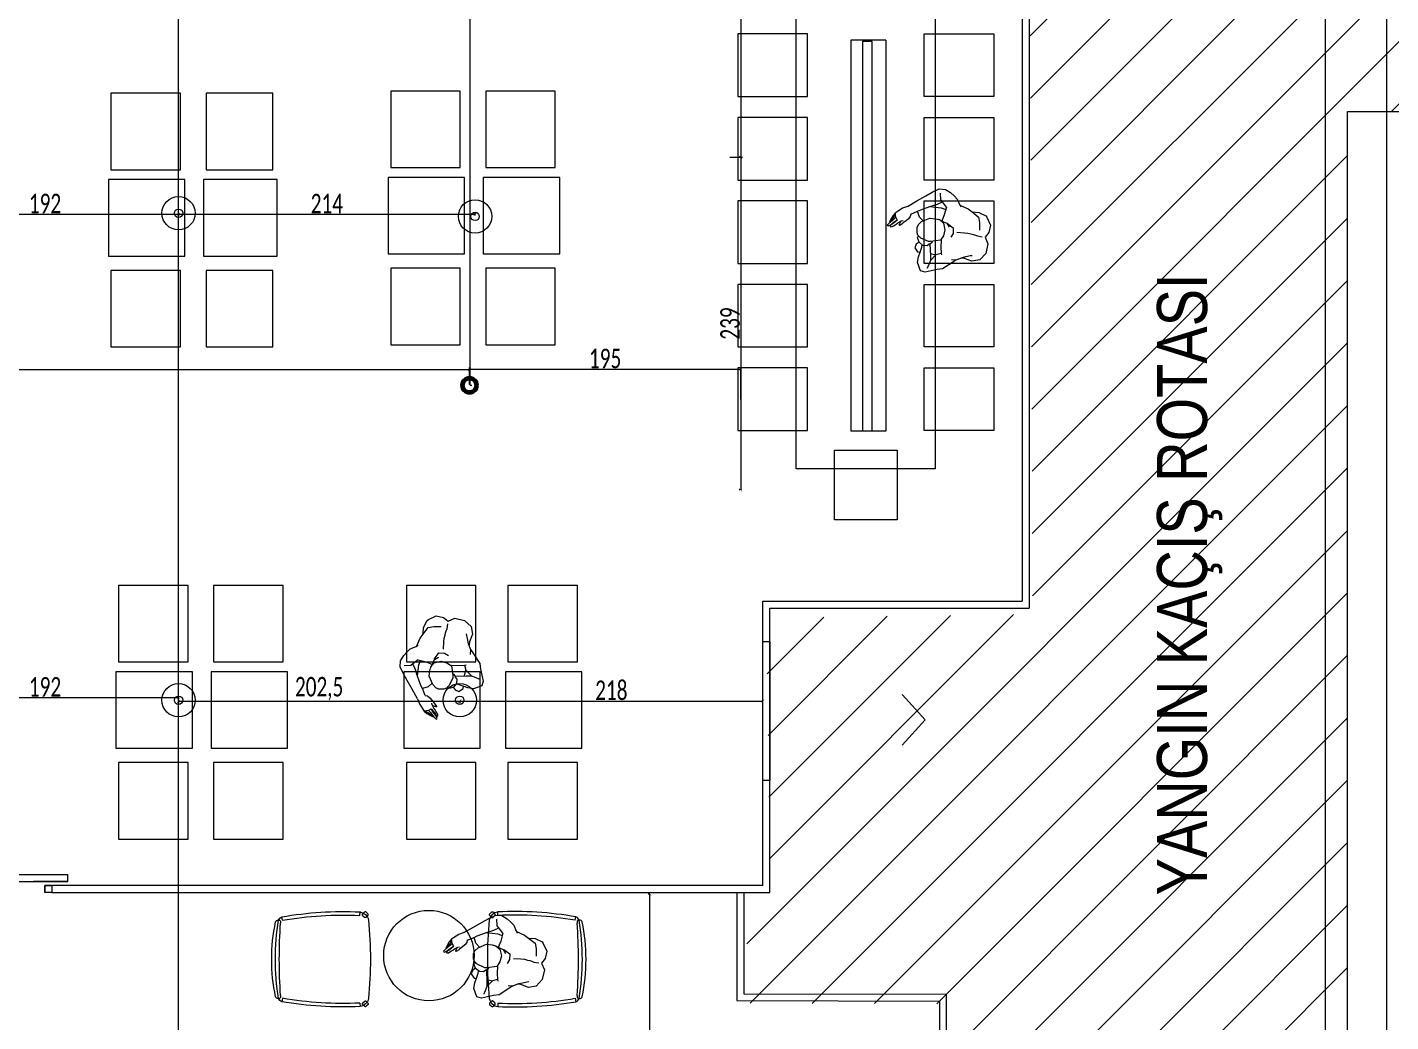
# Model space of a CAD drawing. Header units: millimetres. Extents: x -24 to 530668, y -246875 to -2983.
# Drawn here: x 265814 to 266795, y -115571 to -114856 of the extents above; entities that cross this region are included whole.
import ezdxf
from ezdxf.enums import TextEntityAlignment as Align

# ---------------------------------------------------------------- set-up
doc = ezdxf.new("R2010")
doc.units = ezdxf.units.MM
doc.header["$PDMODE"] = 2
doc.linetypes.add('HIDDEN', pattern=[0.375, 0.25, -0.125])
doc.layers.get('0').update_dxf_attribs({"lineweight": 20})
for name, color, linetype, lineweight in [('10_1_1_BA_tasiyici', 1, 'Continuous', 40), ('ahsap', 34, 'Continuous', 25), ('aydınlatma', 40, 'Continuous', 20), ('aydınlatma yazı', 1, 'Continuous', 20), ('CAM', 141, 'Continuous', 0), ('t_cam', 132, 'Continuous', 20), ('t_kutu p', 50, 'Continuous', 30), ('t_tarama', 253, 'Continuous', 5), ('ölçü', 251, 'Continuous', 5)]:
    doc.layers.add(name, color=color, linetype=linetype, lineweight=lineweight)
doc.styles.get("Standard").update_dxf_attribs({"font": 'times.ttf', "height": 12})
doc.styles.add('txt_tur_1', font='arial.ttf', dxfattribs={"height": 1.5})
doc.styles.add('Ölçü50', font='calibri.ttf', dxfattribs={"width": 0.7})
doc.dimstyles.new('olcu10', dxfattribs={"dimtxt": 14, "dimasz": 2, "dimexe": 1.25, "dimexo": 0.625, "dimgap": 0.5, "dimtad": 1, "dimdec": 1, "dimrnd": 0.5, "dimzin": 9, "dimtxsty": 'Ölçü50', "dimblk": 'ARCHTICK', "dimcen": 2, "dimclrd": 256, "dimclre": 256, "dimclrt": 6, "dimazin": 2, "dimtfac": 1, "dimtdec": 1, "dimtix": 1, "dimtmove": 0, "dimatfit": 3, "dimldrblk": 'ARCHTICK', "dimfxl": 1, "dimlwd": -1, "dimarcsym": 0})

# ---------------------------------------------------------------- blocks, each defined once
blk = doc.blocks.new('_ArchTick')
at = {"color": 0, "linetype": 'ByBlock', "const_width": 0.15}
blk.add_lwpolyline([(-0.5, -0.5), (0.5, 0.5)], dxfattribs=at)
blk = doc.blocks.new('*D844')
at = {"layer": 'DEFPOINTS', "color": 0, "transparency": 16777216}
for p in [(260218.89, -114579.05), (260411.09, -114579.05), (260411.09, -114579.73)]:
    blk.add_point(p, dxfattribs=at)
at = {"layer": 'ölçü', "lineweight": -2, "transparency": 16777216}
for p, q in [((260218.89, -114579.67), (260218.89, -114580.98)), ((260411.09, -114579.67), (260411.09, -114580.98))]:
    blk.add_line(p, q, dxfattribs=at)
at = {"layer": 'ölçü', "transparency": 16777216}
blk.add_line((260218.89, -114579.73), (260411.09, -114579.73), dxfattribs=at)
at = {"layer": 'ölçü', "transparency": 16777216, "xscale": 2, "yscale": 2, "zscale": 2, "rotation": 180}
blk.add_blockref('_ArchTick', (260218.89, -114579.73), dxfattribs=at)
at = {"layer": 'ölçü', "transparency": 16777216, "xscale": 2, "yscale": 2, "zscale": 2}
blk.add_blockref('_ArchTick', (260411.09, -114579.73), dxfattribs=at)
at = {"layer": 'ölçü', "color": 6, "transparency": 16777216, "insert": (260314.99, -114572.05), "char_height": 14, "attachment_point": 5, "style": 'Ölçü50'}
blk.add_mtext('192', dxfattribs=at)
blk = doc.blocks.new('*D845')
at = {"layer": 'DEFPOINTS', "color": 0, "transparency": 16777216}
for p in [(260411.09, -114579.05), (260624.3, -114579.73), (260624.3, -114581.37)]:
    blk.add_point(p, dxfattribs=at)
at = {"layer": 'ölçü', "lineweight": -2, "transparency": 16777216}
for p, q in [((260411.09, -114579.67), (260411.09, -114580.98)), ((260624.3, -114580.75), (260624.3, -114578.48))]:
    blk.add_line(p, q, dxfattribs=at)
at = {"layer": 'ölçü', "transparency": 16777216}
blk.add_line((260411.09, -114579.73), (260624.3, -114579.73), dxfattribs=at)
at = {"layer": 'ölçü', "transparency": 16777216, "xscale": 2, "yscale": 2, "zscale": 2, "rotation": 180}
blk.add_blockref('_ArchTick', (260411.09, -114579.73), dxfattribs=at)
at = {"layer": 'ölçü', "transparency": 16777216, "xscale": 2, "yscale": 2, "zscale": 2}
blk.add_blockref('_ArchTick', (260624.3, -114579.73), dxfattribs=at)
at = {"layer": 'ölçü', "color": 6, "transparency": 16777216, "insert": (260517.7, -114572.12), "char_height": 14, "attachment_point": 5, "style": 'Ölçü50'}
blk.add_mtext('214', dxfattribs=at)
blk = doc.blocks.new('*D850')
at = {"layer": 'DEFPOINTS', "color": 0, "transparency": 16777216}
for p in [(260815.49, -114286.95), (260815.49, -114538.78), (260815.49, -114538.78)]:
    blk.add_point(p, dxfattribs=at)
at = {"layer": 'ölçü', "lineweight": -2, "transparency": 16777216}
for p, q in [((260814.87, -114286.95), (260814.24, -114286.95)), ((260814.87, -114538.78), (260814.24, -114538.78))]:
    blk.add_line(p, q, dxfattribs=at)
at = {"layer": 'ölçü', "transparency": 16777216}
blk.add_line((260815.49, -114286.95), (260815.49, -114538.78), dxfattribs=at)
at = {"layer": 'ölçü', "transparency": 16777216, "xscale": 2, "yscale": 2, "zscale": 2}
for p, rotation in [((260815.49, -114286.95), 90), ((260815.49, -114538.78), 270)]:
    blk.add_blockref('_ArchTick', p, dxfattribs=dict(at, rotation=rotation))
at = {"layer": 'ölçü', "color": 6, "transparency": 16777216, "insert": (260807.82, -114412.86), "char_height": 14, "attachment_point": 5, "rotation": 90, "style": 'Ölçü50'}
blk.add_mtext('252', dxfattribs=at)
blk = doc.blocks.new('*D851')
at = {"layer": 'DEFPOINTS', "color": 0, "transparency": 16777216}
for p in [(260806.98, -114538.78), (260815.4, -114777.9), (260815.4, -114777.9)]:
    blk.add_point(p, dxfattribs=at)
at = {"layer": 'ölçü', "lineweight": -2, "transparency": 16777216}
for p, q in [((260807.61, -114538.78), (260816.65, -114538.78)), ((260814.78, -114777.9), (260814.15, -114777.9))]:
    blk.add_line(p, q, dxfattribs=at)
at = {"layer": 'ölçü', "transparency": 16777216}
blk.add_line((260815.4, -114538.78), (260815.4, -114777.9), dxfattribs=at)
at = {"layer": 'ölçü', "transparency": 16777216, "xscale": 2, "yscale": 2, "zscale": 2}
for p, rotation in [((260815.4, -114538.78), 90), ((260815.4, -114777.9), 270)]:
    blk.add_blockref('_ArchTick', p, dxfattribs=dict(at, rotation=rotation))
at = {"layer": 'ölçü', "color": 6, "transparency": 16777216, "insert": (260807.73, -114658.34), "char_height": 14, "attachment_point": 5, "rotation": 90, "style": 'Ölçü50'}
blk.add_mtext('239', dxfattribs=at)
blk = doc.blocks.new('*D852')
at = {"layer": 'DEFPOINTS', "color": 0, "transparency": 16777216}
for p in [(260613.29, -114929.19), (260831.34, -114929.72), (260831.34, -114952.81)]:
    blk.add_point(p, dxfattribs=at)
at = {"layer": 'ölçü', "transparency": 16777216}
blk.add_line((260613.29, -114929.72), (260831.34, -114929.72), dxfattribs=at)
at = {"layer": 'ölçü', "lineweight": -2, "transparency": 16777216}
for p, q in [((260613.29, -114929.82), (260613.29, -114930.97)), ((260831.34, -114952.18), (260831.34, -114928.47))]:
    blk.add_line(p, q, dxfattribs=at)
at = {"layer": 'ölçü', "transparency": 16777216, "xscale": 2, "yscale": 2, "zscale": 2, "rotation": 180}
blk.add_blockref('_ArchTick', (260613.29, -114929.72), dxfattribs=at)
at = {"layer": 'ölçü', "transparency": 16777216, "xscale": 2, "yscale": 2, "zscale": 2}
blk.add_blockref('_ArchTick', (260831.34, -114929.72), dxfattribs=at)
at = {"layer": 'ölçü', "color": 6, "transparency": 16777216, "insert": (260722.32, -114922.05), "char_height": 14, "attachment_point": 5, "style": 'Ölçü50'}
blk.add_mtext('218', dxfattribs=at)
blk = doc.blocks.new('*D853')
at = {"layer": 'DEFPOINTS', "color": 0, "transparency": 16777216}
for p in [(260410.99, -114929.19), (260410.99, -114929.95), (260613.29, -114929.19)]:
    blk.add_point(p, dxfattribs=at)
at = {"layer": 'ölçü', "lineweight": -2, "transparency": 16777216}
for p, q in [((260410.99, -114929.82), (260410.99, -114931.2)), ((260613.29, -114929.82), (260613.29, -114931.2))]:
    blk.add_line(p, q, dxfattribs=at)
at = {"layer": 'ölçü', "transparency": 16777216}
blk.add_line((260613.29, -114929.95), (260410.99, -114929.95), dxfattribs=at)
at = {"layer": 'ölçü', "transparency": 16777216, "xscale": 2, "yscale": 2, "zscale": 2, "rotation": 180}
blk.add_blockref('_ArchTick', (260410.99, -114929.95), dxfattribs=at)
at = {"layer": 'ölçü', "transparency": 16777216, "xscale": 2, "yscale": 2, "zscale": 2}
blk.add_blockref('_ArchTick', (260613.29, -114929.95), dxfattribs=at)
at = {"layer": 'ölçü', "color": 6, "transparency": 16777216, "insert": (260512.14, -114920.82), "char_height": 14, "attachment_point": 5, "style": 'Ölçü50'}
blk.add_mtext('202,5', dxfattribs=at)
blk = doc.blocks.new('*D855')
at = {"layer": 'DEFPOINTS', "color": 0, "transparency": 16777216}
for p in [(260218.89, -114926.51), (260411.09, -114926.51), (260411.09, -114927.19)]:
    blk.add_point(p, dxfattribs=at)
at = {"layer": 'ölçü', "lineweight": -2, "transparency": 16777216}
for p, q in [((260218.89, -114927.14), (260218.89, -114928.44)), ((260411.09, -114927.14), (260411.09, -114928.44))]:
    blk.add_line(p, q, dxfattribs=at)
at = {"layer": 'ölçü', "transparency": 16777216}
blk.add_line((260218.89, -114927.19), (260411.09, -114927.19), dxfattribs=at)
at = {"layer": 'ölçü', "transparency": 16777216, "xscale": 2, "yscale": 2, "zscale": 2, "rotation": 180}
blk.add_blockref('_ArchTick', (260218.89, -114927.19), dxfattribs=at)
at = {"layer": 'ölçü', "transparency": 16777216, "xscale": 2, "yscale": 2, "zscale": 2}
blk.add_blockref('_ArchTick', (260411.09, -114927.19), dxfattribs=at)
at = {"layer": 'ölçü', "color": 6, "transparency": 16777216, "insert": (260314.99, -114919.52), "char_height": 14, "attachment_point": 5, "style": 'Ölçü50'}
blk.add_mtext('192', dxfattribs=at)
blk = doc.blocks.new('DGHH')
at = {"layer": 'aydınlatma'}
for radius in [20, 5]:
    blk.add_circle((254315, -103870.9, 2092.6), radius, dxfattribs=at)
blk = doc.blocks.new('sıva üstü hopörlör')
at = {"layer": '10_1_1_BA_tasiyici', "color": 5}
for radius in [5.68, 5.11, 4.54]:
    blk.add_circle((0, 0), radius, dxfattribs=at)
blk = doc.blocks.new('*D869')
at = {"layer": 'DEFPOINTS', "color": 0, "transparency": 16777216}
for p in [(260620.3, -114059.3), (260620.3, -114702.76, 0), (260620.65, -114702.76)]:
    blk.add_point(p, dxfattribs=at)
at = {"layer": 'ölçü', "transparency": 16777216}
blk.add_line((260620.65, -114059.3), (260620.65, -114702.76), dxfattribs=at)
at = {"layer": 'ölçü', "lineweight": -2, "transparency": 16777216}
for p, q in [((260620.93, -114059.3), (260621.9, -114059.3)), ((260620.93, -114702.76), (260621.9, -114702.76))]:
    blk.add_line(p, q, dxfattribs=at)
at = {"layer": 'ölçü', "transparency": 16777216, "xscale": 2, "yscale": 2, "zscale": 2}
for p, rotation in [((260620.65, -114059.3), 90), ((260620.65, -114702.76), 270)]:
    blk.add_blockref('_ArchTick', p, dxfattribs=dict(at, rotation=rotation))
at = {"layer": 'ölçü', "color": 6, "transparency": 16777216, "insert": (260611.52, -114381.03), "char_height": 14, "attachment_point": 5, "rotation": 90, "style": 'Ölçü50'}
blk.add_mtext('643,5', dxfattribs=at)
blk = doc.blocks.new('*D870')
at = {"layer": 'DEFPOINTS', "color": 0, "transparency": 16777216}
for p in [(260620.3, -114691.38), (259732.4, -114701.11, 0), (260620.3, -114702.76, 0)]:
    blk.add_point(p, dxfattribs=at)
at = {"layer": 'ölçü', "lineweight": -2, "transparency": 16777216}
for p, q in [((259732.4, -114700.49), (259732.4, -114690.13)), ((260620.3, -114702.14), (260620.3, -114690.13))]:
    blk.add_line(p, q, dxfattribs=at)
at = {"layer": 'ölçü', "transparency": 16777216}
blk.add_line((259732.4, -114691.38), (260620.3, -114691.38), dxfattribs=at)
at = {"layer": 'ölçü', "transparency": 16777216, "xscale": 2, "yscale": 2, "zscale": 2, "rotation": 180}
blk.add_blockref('_ArchTick', (259732.4, -114691.38), dxfattribs=at)
at = {"layer": 'ölçü', "transparency": 16777216, "xscale": 2, "yscale": 2, "zscale": 2}
blk.add_blockref('_ArchTick', (260620.3, -114691.38), dxfattribs=at)
at = {"layer": 'ölçü', "color": 6, "transparency": 16777216, "insert": (260176.35, -114683.71), "char_height": 14, "attachment_point": 5, "style": 'Ölçü50'}
blk.add_mtext('888', dxfattribs=at)
blk = doc.blocks.new('*D872')
at = {"layer": 'DEFPOINTS', "color": 0, "transparency": 16777216}
for p in [(260815.4, -114691.22), (260620.3, -114699.93), (260815.4, -114713.66)]:
    blk.add_point(p, dxfattribs=at)
at = {"layer": 'ölçü', "lineweight": -2, "transparency": 16777216}
for p, q in [((260620.3, -114699.31), (260620.3, -114689.97)), ((260815.4, -114713.03), (260815.4, -114689.97))]:
    blk.add_line(p, q, dxfattribs=at)
at = {"layer": 'ölçü', "transparency": 16777216}
blk.add_line((260620.3, -114691.22), (260815.4, -114691.22), dxfattribs=at)
at = {"layer": 'ölçü', "transparency": 16777216, "xscale": 2, "yscale": 2, "zscale": 2, "rotation": 180}
blk.add_blockref('_ArchTick', (260620.3, -114691.22), dxfattribs=at)
at = {"layer": 'ölçü', "transparency": 16777216, "xscale": 2, "yscale": 2, "zscale": 2}
blk.add_blockref('_ArchTick', (260815.4, -114691.22), dxfattribs=at)
at = {"layer": 'ölçü', "color": 6, "transparency": 16777216, "insert": (260717.85, -114683.54), "char_height": 14, "attachment_point": 5, "style": 'Ölçü50'}
blk.add_mtext('195', dxfattribs=at)
blk = doc.blocks.new('*D884')
at = {"layer": 'DEFPOINTS', "color": 0, "transparency": 16777216}
for p in [(260750.12, -115068.53), (260750.57, -115068.53), (260750.57, -115462.59)]:
    blk.add_point(p, dxfattribs=at)
at = {"layer": 'ölçü', "lineweight": -2, "transparency": 16777216}
for p, q in [((260749.95, -115068.53), (260748.87, -115068.53)), ((260749.95, -115462.59), (260748.87, -115462.59))]:
    blk.add_line(p, q, dxfattribs=at)
at = {"layer": 'ölçü', "transparency": 16777216}
blk.add_line((260750.12, -115462.59), (260750.12, -115068.53), dxfattribs=at)
at = {"layer": 'ölçü', "transparency": 16777216, "xscale": 2, "yscale": 2, "zscale": 2}
for p, rotation in [((260750.12, -115068.53), 90), ((260750.12, -115462.59), 270)]:
    blk.add_blockref('_ArchTick', p, dxfattribs=dict(at, rotation=rotation))
at = {"layer": 'ölçü', "color": 6, "transparency": 16777216, "insert": (260742.45, -115265.56), "char_height": 14, "attachment_point": 5, "rotation": 90, "style": 'Ölçü50'}
blk.add_mtext('394', dxfattribs=at)
blk = doc.blocks.new('dada')
for p, q in [((219967.82, -31810.1), (219965.63, -31815.29)), ((219973.43, -31806.86), (219967.82, -31810.1)), ((219980.49, -31806.97), (219973.43, -31806.86)), ((219984.71, -31810.01), (219980.49, -31806.97)), ((219984.28, -31815.56), (219984.55, -31812.14)), ((219988.56, -31808.22), (219984.71, -31810.01)), ((219993.91, -31808.37), (219988.56, -31808.22)), ((219998.88, -31812.26), (219993.91, -31808.37)), ((219999.67, -31813.16), (219998.88, -31812.26)), ((220000.91, -31818.54), (219999.67, -31813.16)), ((219964.1, -31826.49), (219966.74, -31822.57)), ((219965.63, -31815.29), (219966.32, -31821.02)), ((219966.32, -31821.02), (219966.1, -31823.52)), ((219966.74, -31822.57), (219967.93, -31820.3)), ((219967.93, -31820.3), (219969.4, -31817.13)), ((219969.4, -31817.13), (219969.8, -31816.05)), ((219984.57, -31817.26), (219984.28, -31815.56)), ((219984.36, -31825.28), (219984.72, -31822.78)), ((219984.6, -31818.7), (219984.57, -31817.26)), ((219984.6, -31820.52), (219984.6, -31818.7)), ((219984.72, -31822.78), (219984.6, -31820.52)), ((219993.96, -31816.3), (219988.77, -31815.1)), ((219997.59, -31817.95), (219993.96, -31816.3)), ((219999.73, -31822.23), (219997.59, -31817.95)), ((220001.59, -31826.62), (219999.73, -31822.23)), ((220000.18, -31823.15), (220000.91, -31818.54)), ((219961.55, -31828.75), (219955.53, -31834.58)), ((219964.1, -31826.49), (219961.55, -31828.75)), ((219963.56, -31829.8), (219964.1, -31826.49)), ((219981.99, -31833.12), (219978.94, -31834.02)), ((219985.92, -31833.89), (219981.99, -31833.12)), ((219983.43, -31830.57), (219984.36, -31825.28)), ((220002.81, -31832.98), (220001.59, -31826.62)), ((220002.93, -31833.11), (220001.86, -31831.93)), ((220006.66, -31835.82), (220002.93, -31833.11)), ((219954.16, -31838.39), (219950.29, -31846.24)), ((219955.53, -31834.58), (219954.16, -31838.39)), ((219964.26, -31841.56), (219959.4, -31844.48)), ((219964.25, -31845.64), (219964.26, -31841.56)), ((219965.95, -31838.14), (219964.26, -31841.56)), ((219965.95, -31838.14), (219964.98, -31837.71)), ((219970.28, -31839.47), (219965.95, -31838.14)), ((219975.28, -31840.42), (219970.28, -31839.47)), ((219975.15, -31840.74), (219972.56, -31847.46)), ((219978.82, -31839.44), (219975.15, -31840.74)), ((219983.21, -31839.4), (219978.82, -31839.44)), ((219987.64, -31841.51), (219983.21, -31839.4)), ((219988.07, -31839.19), (219985.66, -31836.85)), ((219988.02, -31838.63), (219985.92, -31833.89)), ((219989.39, -31844.89), (219987.64, -31841.51)), ((219988.07, -31839.19), (219988.02, -31838.63)), ((219988.47, -31841.63), (219988.07, -31839.19)), ((219989.1, -31844.08), (219988.47, -31841.63)), ((219993.46, -31842.32), (219988.64, -31842.96)), ((219999.27, -31842.1), (219993.46, -31842.32)), ((219997.93, -31845.57), (219997.61, -31842.23)), ((219999.27, -31842.1), (220002.34, -31845.71)), ((220008.27, -31838.35), (220006.66, -31835.82)), ((220010.11, -31841.56), (220008.27, -31838.35)), ((220011.49, -31845.77), (220010.11, -31841.56)), ((219950.29, -31846.24), (219950.45, -31849.81)), ((219950.45, -31849.81), (219955.8, -31853.26)), ((219954.91, -31845.07), (219953.11, -31845.59)), ((219959.4, -31844.48), (219954.91, -31845.07)), ((219962.84, -31845.25), (219959.4, -31844.48)), ((219970.62, -31847.5), (219962.84, -31845.25)), ((219963.48, -31853.17), (219967.29, -31852.84)), ((219967.29, -31852.84), (219968.82, -31852.87)), ((219969.08, -31849.16), (219968.58, -31852.23)), ((219968.58, -31852.23), (219970.19, -31855.43)), ((219968.58, -31852.23), (219968.58, -31852.23)), ((219970.59, -31848.03), (219969.08, -31849.16)), ((219970.97, -31847.21), (219970.59, -31848.03)), ((219972.17, -31846.32), (219970.97, -31847.21)), ((219972.17, -31846.32), (219972.92, -31846.53)), ((219972.56, -31847.46), (219972.17, -31849.01)), ((219972.17, -31849.01), (219973.41, -31854.95)), ((219985.09, -31857.09), (219988.91, -31851.81)), ((219988.91, -31851.81), (219989.4, -31847.79)), ((219989.4, -31845.86), (219989.1, -31844.08)), ((219989.4, -31847.79), (219989.39, -31844.89)), ((219997.01, -31853.72), (219997.93, -31845.57)), ((219997.01, -31853.72), (219999.97, -31848.98)), ((219999.97, -31848.98), (220002.34, -31845.71)), ((220002.34, -31845.71), (220003.54, -31847.27)), ((220003.54, -31847.27), (220008.04, -31848.65)), ((220007.38, -31854.47), (220010.84, -31850.1)), ((220010.84, -31850.1), (220011.49, -31845.77)), ((220010.84, -31850.1), (220010.84, -31850.1)), ((219955.8, -31853.26), (219959.9, -31853.53)), ((219959.9, -31853.53), (219963.48, -31853.17)), ((219963.15, -31854.85), (219963.36, -31853.18)), ((219965.64, -31857.49), (219963.15, -31854.85)), ((219968.51, -31857.12), (219965.64, -31857.49)), ((219970.32, -31855.52), (219968.51, -31857.12)), ((219970.19, -31855.43), (219971.96, -31856.56)), ((219971.96, -31856.56), (219973.39, -31857.25)), ((219973.39, -31857.25), (219974.3, -31857.1)), ((219973.41, -31854.95), (219974.93, -31857.36)), ((219974.3, -31857.1), (219974, -31855.88)), ((219974.93, -31857.36), (219976.56, -31858.48)), ((219976.56, -31858.48), (219980.28, -31859.2)), ((219980.28, -31859.2), (219982.44, -31858.76)), ((219982.44, -31858.76), (219985.09, -31857.09)), ((219985.8, -31856.21), (219987.9, -31859.37)), ((219987.9, -31859.37), (219991.64, -31861.58)), ((219988.57, -31865.91), (219991.64, -31861.58)), ((219991.64, -31861.58), (219993.17, -31859.66)), ((219993.17, -31859.66), (219997.01, -31853.72)), ((219998.72, -31863.72), (220003.67, -31858.47)), ((220003.67, -31858.47), (220007.38, -31854.47)), ((219980.08, -31870.45), (219978.82, -31871.79)), ((219978.82, -31871.79), (219978.86, -31872.05)), ((219978.86, -31872.05), (219979.15, -31872.17)), ((219979.15, -31872.17), (219981.22, -31871.84)), ((219981.05, -31869.82), (219980.08, -31870.45)), ((219980.27, -31873.42), (219981.5, -31872.16)), ((219983.16, -31868.07), (219981.05, -31869.82)), ((219981.22, -31871.84), (219982.18, -31871.28)), ((219981.5, -31872.16), (219982.18, -31871.28)), ((219982.18, -31871.28), (219982.73, -31870.18)), ((219984.86, -31866.77), (219983.16, -31868.07)), ((219986.8, -31865.87), (219984.86, -31866.77)), ((219988.57, -31865.91), (219986.8, -31865.87)), ((219993.34, -31869.51), (219991.22, -31872.75)), ((219993.34, -31869.51), (219998.72, -31863.72)), ((219976.27, -31878.1), (219976.66, -31876.87)), ((219976.41, -31878.38), (219976.27, -31878.1)), ((219976.79, -31878.46), (219976.41, -31878.38)), ((219976.48, -31879.78), (219978.12, -31877.92)), ((219976.62, -31880.37), (219976.48, -31879.78)), ((219976.88, -31880.62), (219976.62, -31880.37)), ((219976.66, -31876.87), (219977.52, -31876.06)), ((219977.86, -31877.77), (219976.79, -31878.46)), ((219979.16, -31879.29), (219976.88, -31880.62)), ((219977.52, -31876.06), (219978.45, -31875.03)), ((219978.67, -31877.01), (219977.86, -31877.77)), ((219978.12, -31877.92), (219979.05, -31877.16)), ((219978.45, -31875.03), (219979.15, -31874.38)), ((219980.13, -31875.83), (219978.67, -31877.01)), ((219979.05, -31877.16), (219980.26, -31876.22)), ((219979.15, -31874.38), (219980.27, -31873.42)), ((219981.04, -31877.69), (219979.16, -31879.29)), ((219981.25, -31878.56), (219979.16, -31879.29)), ((219979.44, -31879.52), (219979.16, -31879.29)), ((219981.03, -31879.23), (219979.44, -31879.52)), ((219982.07, -31874.36), (219980.13, -31875.83)), ((219980.26, -31876.22), (219981.28, -31875.32)), ((219984.29, -31878.28), (219981.03, -31879.23)), ((219982.21, -31876.84), (219981.04, -31877.69)), ((219983.47, -31877.43), (219981.25, -31878.56)), ((219981.28, -31875.32), (219982.23, -31874.56)), ((219982.23, -31874.56), (219982.07, -31874.36)), ((219982.21, -31876.84), (219983.86, -31875.88)), ((219982.23, -31874.56), (219983.86, -31875.88)), ((219985.17, -31876.82), (219983.47, -31877.43)), ((219983.86, -31875.88), (219986.68, -31877.05)), ((219986.68, -31877.05), (219984.29, -31878.28)), ((219985.98, -31876.82), (219985.17, -31876.82)), ((219987.88, -31875.86), (219986.68, -31877.05)), ((219991.22, -31872.75), (219987.88, -31875.86))]:
    blk.add_line(p, q)
blk = doc.blocks.new('grerg')
at = {"linetype": 'Continuous'}
for p, q in [((572357.98, 241404.83), (572355.53, 241405.4)), ((572414.06, 241404.83), (572416.52, 241405.4)), ((572354.54, 241349.27), (572352.02, 241349.11)), ((572417.51, 241349.27), (572420.02, 241349.11))]:
    blk.add_line(p, q, dxfattribs=at)
at = {"ltscale": 55}
for points in [[(572355.29, 241344.04), (572354.66, 241343.45, -0.414214), (572353.25, 241343.48), (572352.21, 241344.57, -0.414214), (572352.25, 241345.98), (572352.88, 241346.58)], [(572416.76, 241344.04), (572417.39, 241343.45, 0.414214), (572418.8, 241343.48), (572419.83, 241344.57, 0.414214), (572419.8, 241345.98), (572419.17, 241346.58)]]:
    blk.add_lwpolyline(points, format="xyb", dxfattribs=at)
at = {"linetype": 'HIDDEN', "ltscale": 10}
for points in [[(572352.88, 241346.58), (572353.34, 241347.02, -0.414214), (572354.75, 241346.98), (572355.78, 241345.89, -0.414214), (572355.75, 241344.48), (572355.29, 241344.04)], [(572419.17, 241346.58), (572418.71, 241347.02, 0.414214), (572417.3, 241346.98), (572416.26, 241345.89, 0.414214), (572416.3, 241344.48), (572416.76, 241344.04)]]:
    blk.add_lwpolyline(points, format="xyb", dxfattribs=at)
at = {"linetype": 'Continuous'}
for centre, radius, start, end in [((572386.02, 241238.17), 171.83, 80.5769, 99.4231), ((572363.06, 241407.59), 5.17, 163.18212, 179.36587), ((572359.53, 241408.25), 1.64, 107.43633, 149.66618), ((572359.53, 241408.25), 1.64, 107.43633, 149.66618), ((572386.02, 241282.88), 129.77, 77.99769, 102.00231), ((572412.52, 241408.25), 1.64, 30.33382, 72.56367), ((572408.99, 241407.59), 5.17, 0.63413, 16.81788), ((572606.89, 241361.49), 255.17, 170.09108, 182.78022), ((572607.15, 241361.49), 252.91, 170.13257, 182.76864), ((572359.38, 241403.77), 4.18, 110.90541, 157.09101), ((572340, 241408.92), 17.93, 354.69507, 355.92447), ((572358.82, 241407.27), 0.962, 180.44406, 219.25647), ((572358.85, 241407.2), 0.94, 214.98801, 253.94008), ((572359.37, 241413.1), 6.85, 263.44445, 275.15921), ((572386.02, 241018.85), 388.3, 86.1547, 93.8453), ((572412.68, 241413.1), 6.85, 264.84079, 276.55555), ((572413.2, 241407.2), 0.94, 286.05992, 325.01199), ((572413.23, 241407.27), 0.962, 320.74353, 359.55594), ((572164.89, 241361.49), 252.91, 357.23136, 9.86743), ((572412.66, 241403.77), 4.18, 22.90899, 69.09459), ((572432.05, 241408.92), 17.93, 184.07553, 185.30493), ((572165.15, 241361.49), 255.17, 357.21978, 9.90892), ((572359.13, 241350.1), 7.17, 187.88532, 259.21764), ((572412.92, 241350.1), 7.17, 280.78236, 352.11468), ((572412.92, 241350.1), 7.17, 280.78236, 352.11468), ((572386.02, 241628.03), 286.37, 264.34083, 275.65917)]:
    blk.add_arc(centre, radius, start, end, dxfattribs=at)
blk = doc.blocks.new('KAYARK')
at = {"layer": 'CAM', "elevation": 0}
blk.add_lwpolyline([(260975.75, -107567.56), (260464.2, -107567.56)], dxfattribs=at)
at = {"layer": 't_cam'}
for p, q in [((260975.75, -107567.56, 0), (260459.2, -107567.56, 0)), ((260464.2, -107572.56, 0), (260459.2, -107572.56, 0))]:
    blk.add_line(p, q, dxfattribs=at)
at = {"layer": 't_cam', "elevation": 0}
for points in [[(260385.83, -107559.51), (260385.83, -107564.51), (260475.83, -107564.51), (260451.04, -107564.51)], [(260385.83, -107559.51), (260475.83, -107559.51)], [(260475.83, -107564.51), (260475.83, -107559.51)], [(260464.2, -107572.56), (260980.75, -107572.56)]]:
    blk.add_lwpolyline(points, dxfattribs=at)
at = {"layer": 't_cam'}
blk.add_lwpolyline([(260459.2, -107567.56), (260459.2, -107572.56)], dxfattribs=at)
blk = doc.blocks.new('aydınlatma sd')
at = {"layer": 't_tarama'}
h = blk.add_hatch(dxfattribs=at)
h.set_pattern_fill('ANSI31', color=256, scale=10)
h.set_pattern_definition([(45, (232091.11, -128561.967), (-22.45064, 22.45064), [])])
h.paths.add_polyline_path([(259201.45, -115229.47), (259629.81, -115229.47), (259629.81, -115824.74), (260966.22, -115822.94), (260966.22, -115147.31), (260819.81, -115147.01), (260819.81, -115067.43), (260836.34, -115067.43), (260834.03, -114869.92), (261025.34, -114867.43), (261023.03, -114305.73), (261377.57, -114306.18), (261377.57, -114505.96), (261251.85, -114505.96), (261251.85, -115379.43), (261251.85, -116013.19), (259201.45, -116013.19)])
h = blk.add_hatch(dxfattribs=at)
h.set_pattern_fill('ANSI31', color=256, scale=10)
h.set_pattern_definition([(45, (232091.11, -128561.967), (-22.45064, 22.45064), [])])
h.paths.add_polyline_path([(259201.45, -115229.47), (259629.81, -115229.47), (259629.81, -115824.74), (260966.22, -115822.94), (260966.22, -115147.31), (260819.81, -115147.01), (260819.81, -115067.43), (260836.34, -115067.43), (260834.03, -114869.92), (261025.34, -114867.43), (261023.03, -114305.73), (261377.57, -114306.18), (261377.57, -114505.96), (261251.85, -114505.96), (261251.85, -115379.43), (261251.85, -116013.19), (259201.45, -116013.19)])
at = {"layer": 'aydınlatma'}
blk.add_lwpolyline([(260902.89, -114455.5), (260902.89, -114735.5), (260909.89, -114735.5), (260909.89, -114455.5)], close=True, dxfattribs=at)
at = {"layer": 't_tarama'}
for p, q in [((260411.11, -116061.97, -17966.19), (260411.11, -112799.7, -17966.19)), ((261236.11, -116061.97, -17966.19), (261236.11, -112799.7, -17966.19)), ((261251.85, -114505.96, -17965.55), (261376.93, -114505.96, -17967.47)), ((261251.85, -116013.19, -17966.19), (261251.85, -114505.96, 0.64)), ((261251.85, -114505.96, 0.64), (261376.93, -114505.96, -1.29)), ((260948.06, -114943.25), (260931.56, -114925.12)), ((260948.06, -114943.25), (260931.56, -114961.38)), ((260831.34, -115062.43, 0), (260319.79, -115062.43, 0)), ((260812.67, -115067.42, -0.01), (260812.51, -115145.12, -0.01)), ((260812.67, -115067.43, -0.01), (260812.67, -115067.9)), ((260817.67, -115067.43, -0.01), (260817.52, -115140.13, -0.01)), ((260817.52, -115140.13, -0.01), (260963.26, -115140.43, -0.01)), ((260963.26, -115140.43, -0.01), (260963.26, -115817.86, -0.01)), ((260812.51, -115145.12, -0.01), (260958.26, -115145.41, -0.01)), ((260958.26, -115145.41, -0.01), (260958.26, -115812.86, -0.01))]:
    blk.add_line(p, q, dxfattribs=at)
for points, elevation in [([(261280.06, -116041.42), (261280.06, -113398.81)], -17966.83), ([(260831.34, -115062.43), (260831.34, -114858.03)], 0), ([(260836.34, -115067.43), (260836.34, -114863.03)], 0), ([(260319.79, -115062.43), (260319.79, -115066.43)], 0), ([(260831.34, -115062.43), (260319.79, -115062.43)], 0), ([(260319.79, -115067.43), (260836.34, -115067.43)], 0), ([(260812.67, -115067.43), (260817.67, -115067.43)], -0.01)]:
    blk.add_lwpolyline(points, dxfattribs=dict(at, elevation=elevation))
for points in [[(261223.64, -114300.98), (261017.87, -114300.98), (261017.87, -114858.03)], [(261223.64, -114305.98), (261022.87, -114305.98), (261022.87, -114863.03)], [(260894.69, -114454.6), (260894.69, -114735.79)], [(260919.69, -114454.6), (260894.69, -114454.6)], [(260919.69, -114454.6), (260919.69, -114735.79)], [(260360.56, -114554.85), (260360.56, -114609.85), (260415.56, -114609.85), (260415.56, -114554.85), (260360.56, -114554.85)], [(260428.97, -114554.85), (260428.97, -114609.85), (260481.97, -114609.85), (260481.97, -114554.85), (260428.97, -114554.85)], [(260561.77, -114553.3), (260561.77, -114608.3), (260616.77, -114608.3), (260616.77, -114553.3), (260561.77, -114553.3)], [(260630.18, -114553.3), (260630.18, -114608.3), (260685.18, -114608.3), (260685.18, -114553.3), (260630.18, -114553.3)], [(260919.69, -114735.79), (260894.69, -114735.79)], [(260831.34, -114858.03), (261017.87, -114858.03)], [(260836.34, -114863.03), (261022.87, -114863.03)], [(260366, -114908.62), (260366, -114963.62), (260421, -114963.62), (260421, -114908.62), (260366, -114908.62)], [(260434.41, -114908.62), (260434.41, -114963.62), (260489.41, -114963.62), (260489.41, -114908.62), (260434.41, -114908.62)], [(260573.05, -114908.62), (260573.05, -114963.62), (260628.05, -114963.62), (260628.05, -114908.62), (260573.05, -114908.62)], [(260646.12, -114908.62), (260646.12, -114963.62), (260701.12, -114963.62), (260701.12, -114908.62), (260646.12, -114908.62)]]:
    blk.add_lwpolyline(points, dxfattribs=at)
for points in [[(260855.36, -114432.6), (260955.36, -114432.6), (260955.36, -114762.79), (260855.36, -114762.79)], [(260813.36, -114450.2), (260813.36, -114495.2), (260863.36, -114495.2), (260863.36, -114450.2)], [(260997.36, -114450.2), (260997.36, -114495.2), (260947.36, -114495.2), (260947.36, -114450.2)], [(260362.41, -114492.81), (260362.41, -114547.81), (260412.41, -114547.81), (260412.41, -114492.81)], [(260430.82, -114492.81), (260430.82, -114547.81), (260478.82, -114547.81), (260478.82, -114492.81)], [(260563.62, -114491.26), (260563.62, -114546.26), (260613.62, -114546.26), (260613.62, -114491.26)], [(260632.03, -114491.26), (260632.03, -114546.26), (260682.03, -114546.26), (260682.03, -114491.26)], [(260813.36, -114510.2), (260813.36, -114555.2), (260863.36, -114555.2), (260863.36, -114510.2)], [(260997.36, -114510.2), (260997.36, -114555.2), (260947.36, -114555.2), (260947.36, -114510.2)], [(260813.36, -114570.2), (260813.36, -114615.2), (260863.36, -114615.2), (260863.36, -114570.2)], [(260997.36, -114570.2), (260997.36, -114615.2), (260947.36, -114615.2), (260947.36, -114570.2)], [(260362.41, -114620.19), (260362.41, -114675.19), (260412.41, -114675.19), (260412.41, -114620.19)], [(260430.82, -114620.19), (260430.82, -114675.19), (260478.82, -114675.19), (260478.82, -114620.19)], [(260563.62, -114618.63), (260563.62, -114673.63), (260613.62, -114673.63), (260613.62, -114618.63)], [(260632.03, -114618.63), (260632.03, -114673.63), (260682.03, -114673.63), (260682.03, -114618.63)], [(260813.36, -114630.2), (260813.36, -114675.2), (260863.36, -114675.2), (260863.36, -114630.2)], [(260997.36, -114630.2), (260997.36, -114675.2), (260947.36, -114675.2), (260947.36, -114630.2)], [(260813.36, -114690.2), (260813.36, -114735.2), (260863.36, -114735.2), (260863.36, -114690.2)], [(260997.36, -114690.2), (260997.36, -114735.2), (260947.36, -114735.2), (260947.36, -114690.2)], [(260882.86, -114749.45), (260927.86, -114749.45), (260927.86, -114799.45), (260882.86, -114799.45)], [(260367.85, -114846.58), (260367.85, -114901.58), (260417.85, -114901.58), (260417.85, -114846.58)], [(260436.25, -114846.58), (260436.25, -114901.58), (260486.25, -114901.58), (260486.25, -114846.58)], [(260574.89, -114846.58), (260574.89, -114901.58), (260624.89, -114901.58), (260624.89, -114846.58)], [(260647.96, -114846.58), (260647.96, -114901.58), (260697.96, -114901.58), (260697.96, -114846.58)], [(260367.85, -114973.96), (260367.85, -115028.96), (260417.85, -115028.96), (260417.85, -114973.96)], [(260436.25, -114973.96), (260436.25, -115028.96), (260486.25, -115028.96), (260486.25, -114973.96)], [(260574.89, -114973.96), (260574.89, -115028.96), (260624.89, -115028.96), (260624.89, -114973.96)], [(260647.96, -114973.96), (260647.96, -115028.96), (260697.96, -115028.96), (260697.96, -114973.96)]]:
    blk.add_lwpolyline(points, close=True, dxfattribs=at)
at = {"layer": 't_tarama', "elevation": 0}
for points in [[(260831.34, -114886.94), (260836.34, -114886.94), (260836.34, -114986.94), (260831.34, -114986.94)], [(260319.79, -115062.43), (260319.79, -115067.43), (260314.79, -115067.43), (260314.79, -115062.43)]]:
    blk.add_lwpolyline(points, close=True, dxfattribs=at)
at = {"layer": 't_tarama'}
blk.add_circle((260591.07, -115112.72), 32.5, dxfattribs=at)
at = {"layer": 'ahsap', "xscale": 0.6, "yscale": 0.6, "zscale": 0.6}
for p in [(107822.02, -52256.5, -1255.57), (108035.33, -52258.82, -1255.57), (107822.02, -52606.64, -1255.57), (108024.32, -52606.64, -1255.57)]:
    blk.add_blockref('DGHH', p, dxfattribs=at)
at = {"layer": 't_kutu p', "linetype": 'ByBlock'}
blk.add_blockref('sıva üstü hopörlör', (260620.3, -114702.76, 0), dxfattribs=at)
at = {"layer": 't_tarama', "xscale": -1}
for name, p, rotation in [('dada', (241363.34, -336000.63), 256.7058778140276), ('dada', (482009.39, -134500.1), 346.7058778140276), ('grerg', (501890.66, 457270.65), 90), ('dada', (241044.3, -336522.6), 256.7058778140276)]:
    blk.add_blockref(name, p, dxfattribs=dict(at, rotation=rotation))
at = {"layer": 't_tarama', "rotation": 270}
blk.add_blockref('grerg', (19291.49, 457270.65), dxfattribs=at)
at = {"layer": 't_tarama', "insert": (261114.81, -115069.43, -0.01), "char_height": 36, "width": 518.4546, "attachment_point": 1, "rotation": 90}
blk.add_mtext('{\\fArial|b0|i0|c162|p34;\\W0.8;YANGIN KAÇIŞ ROTASI}', dxfattribs=at)
at = {"layer": 't_tarama', "style": 'txt_tur_1'}
for tag, p in [('19S', (258692.48, -113427.38, -17966.19)), ('20T', (258679.1, -114252.38, -17966.19)), ('21U', (258679.1, -115238.38, -17966.19)), ('22V', (258679.1, -116077.38, -17966.19))]:
    blk.add_attdef(tag, text='', height=30, dxfattribs=at).set_placement(p, align=Align.CENTER)
at = {"layer": 'ölçü'}
for base, p1, p2, picture, middle in [((260620.65, -114702.76), (260620.3, -114059.3), (260620.3, -114702.76, 0), '*D869', (260611.52, -114381.03)), ((260815.49, -114538.78), (260815.49, -114286.95), (260815.49, -114538.78), '*D850', (260807.82, -114412.86)), ((260815.4, -114777.9), (260806.98, -114538.78), (260815.4, -114777.9), '*D851', (260807.73, -114658.34)), ((260750.12, -115068.53), (260750.57, -115462.59), (260750.57, -115068.53), '*D884', (260742.45, -115265.56))]:
    dim = blk.add_linear_dim(base=base, p1=p1, p2=p2, angle=90, dimstyle='olcu10', dxfattribs=at)
    dim.commit()
    dim.dimension.update_dxf_attribs({"geometry": picture, "text_midpoint": middle})
for base, p1, p2, picture, middle in [((260411.09, -114579.73), (260218.89, -114579.05), (260411.09, -114579.05), '*D844', (260314.99, -114572.05)), ((260411.09, -114927.19), (260218.89, -114926.51), (260411.09, -114926.51), '*D855', (260314.99, -114919.52))]:
    dim = blk.add_linear_dim(base=base, p1=p1, p2=p2, dimstyle='olcu10', override={"dimtmove": 1}, dxfattribs=at)
    dim.commit()
    dim.dimension.update_dxf_attribs({"geometry": picture, "text_midpoint": middle})
dim = blk.add_linear_dim(base=(260624.3, -114579.73), p1=(260411.09, -114579.05), p2=(260624.3, -114581.37), text='214', dimstyle='olcu10', override={"dimtmove": 1}, dxfattribs=at)
dim.commit()
dim.dimension.update_dxf_attribs({"geometry": '*D845', "text_midpoint": (260517.7, -114572.12)})
for base, p1, p2, picture, middle in [((260620.3, -114691.38), (259732.4, -114701.11, 0), (260620.3, -114702.76, 0), '*D870', (260176.35, -114683.71)), ((260815.4, -114691.22), (260620.3, -114699.93), (260815.4, -114713.66), '*D872', (260717.85, -114683.54)), ((260410.99, -114929.95), (260613.29, -114929.19), (260410.99, -114929.19), '*D853', (260512.14, -114920.82)), ((260831.3366, -114929.7204), (260613.2938, -114929.1932), (260831.3366, -114952.8055), '*D852', (260722.3152, -114922.0481))]:
    dim = blk.add_linear_dim(base=base, p1=p1, p2=p2, dimstyle='olcu10', dxfattribs=at)
    dim.commit()
    dim.dimension.update_dxf_attribs({"geometry": picture, "text_midpoint": middle})

msp = doc.modelspace()

# ---------------------------------------------------------------- block references
at = {"layer": 'aydınlatma yazı', "color": 2}
msp.add_blockref('KAYARK', (5367.235, -7905.529), dxfattribs=at)
at = {"layer": 'ölçü'}
msp.add_blockref('aydınlatma sd', (5511.652, -410.653), dxfattribs=at)

doc.saveas('drawing.dxf')
